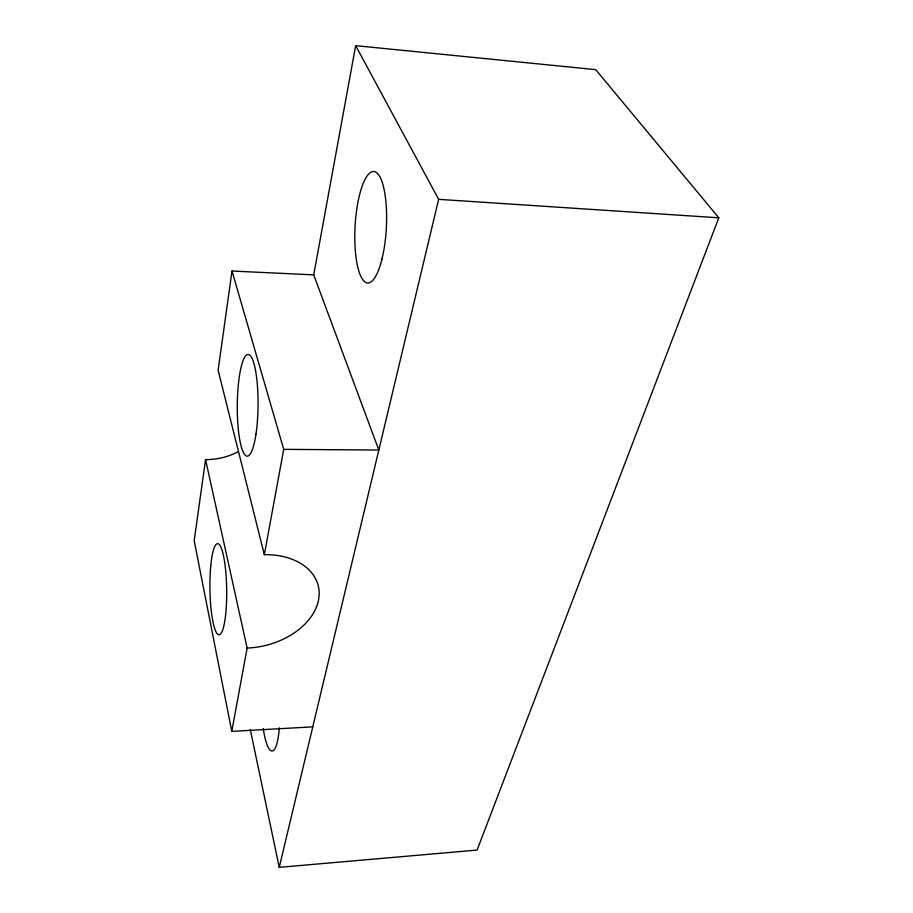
<?xml version="1.0" encoding="UTF-8"?>
<svg xmlns="http://www.w3.org/2000/svg" width="913" height="913" viewBox="0 0 913 913"><rect width="100%" height="100%" fill="white"/><g stroke="black" fill="none" stroke-linecap="round" stroke-linejoin="round"><path stroke-width="1.37" d="M238.339 451.661A56.035 44.178 -11.7 0 1 205.562 459.616L194.184 540.713L231.776 731.393L312.782 726.851M232.016 271.035L283.715 449.356L378.827 450.029L313.718 274.859L232.016 271.035L218.116 370.176L264.325 554.693A65.325 45.353 -13.8 0 1 318.591 599.67A65.325 45.353 -13.8 0 1 247.126 648.059L231.776 731.393M313.718 274.859L355.671 45.65L595.687 69.639L718.816 217.796L477.1 850.071L279.252 867.35L250.242 729.407M264.325 554.693L283.715 449.356M279.252 867.35L438.651 199.331L355.671 45.65M438.651 199.331L718.816 217.796M205.562 459.616L247.126 648.059M279.298 727.809A41.793 9.016 87.9 0 1 272.142 751A41.793 9.016 87.9 0 1 263.252 728.528M381.999 258.984A55.796 15.647 -86.9 0 0 374.718 171.69A55.796 15.647 -86.9 0 0 355.34 250.995A55.796 15.647 -86.9 0 0 381.999 258.984M210.743 566.083A45.604 8.377 89.1 0 0 218.972 634.797A45.604 8.377 89.1 0 0 225.249 566.722A45.604 8.377 89.1 0 0 210.743 566.083M256.005 433.972A50.831 10.385 -89.5 0 0 248.941 354.621A50.831 10.385 -89.5 0 0 238.122 427.341A50.831 10.385 -89.5 0 0 256.005 433.972"/></g></svg>
